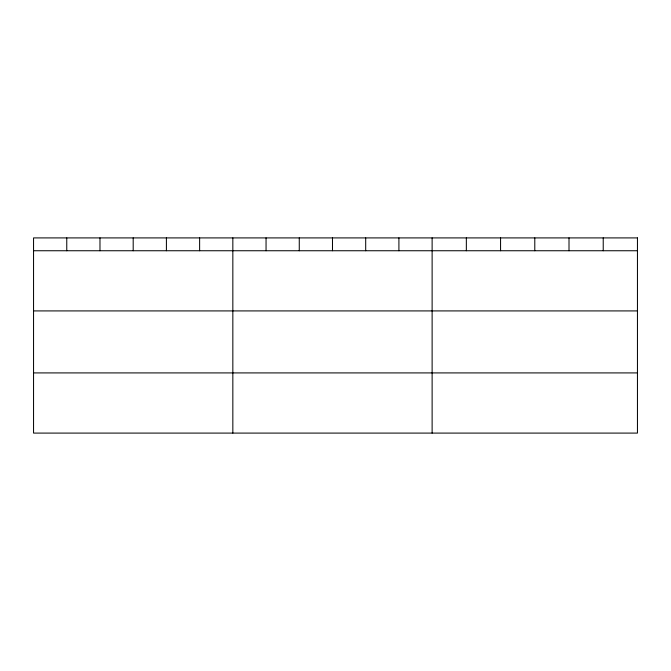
<?xml version="1.0" encoding="UTF-8"?>
<svg xmlns="http://www.w3.org/2000/svg" width="671" height="671" viewBox="0 0 671 671"><rect width="100%" height="100%" fill="white"/><g stroke="black" fill="none" stroke-linecap="round" stroke-linejoin="round"><path stroke-width="1.01" d="M33.55 250.744L637.45 250.744M33.55 310.916L637.45 310.916M33.55 372.917L637.45 372.917M603.229 237.911L603.229 250.744M569.008 237.911L569.008 250.744M534.787 237.911L534.787 250.744M500.566 237.911L500.566 250.744M466.345 237.911L466.345 250.744M432.124 237.911L432.124 433.089M398.91 237.911L398.91 250.744M365.695 237.911L365.695 250.744M332.481 237.911L332.481 250.744M299.266 237.911L299.266 250.744M266.051 237.911L266.051 250.744M232.837 237.911L232.837 433.089M199.623 237.911L199.623 250.744M166.408 237.911L166.408 250.744M133.194 237.911L133.194 250.744M99.979 237.911L99.979 250.744M66.764 237.911L66.764 250.744M637.45 237.911L33.55 237.911L33.55 433.089L637.45 433.089L637.45 237.911"/></g></svg>
